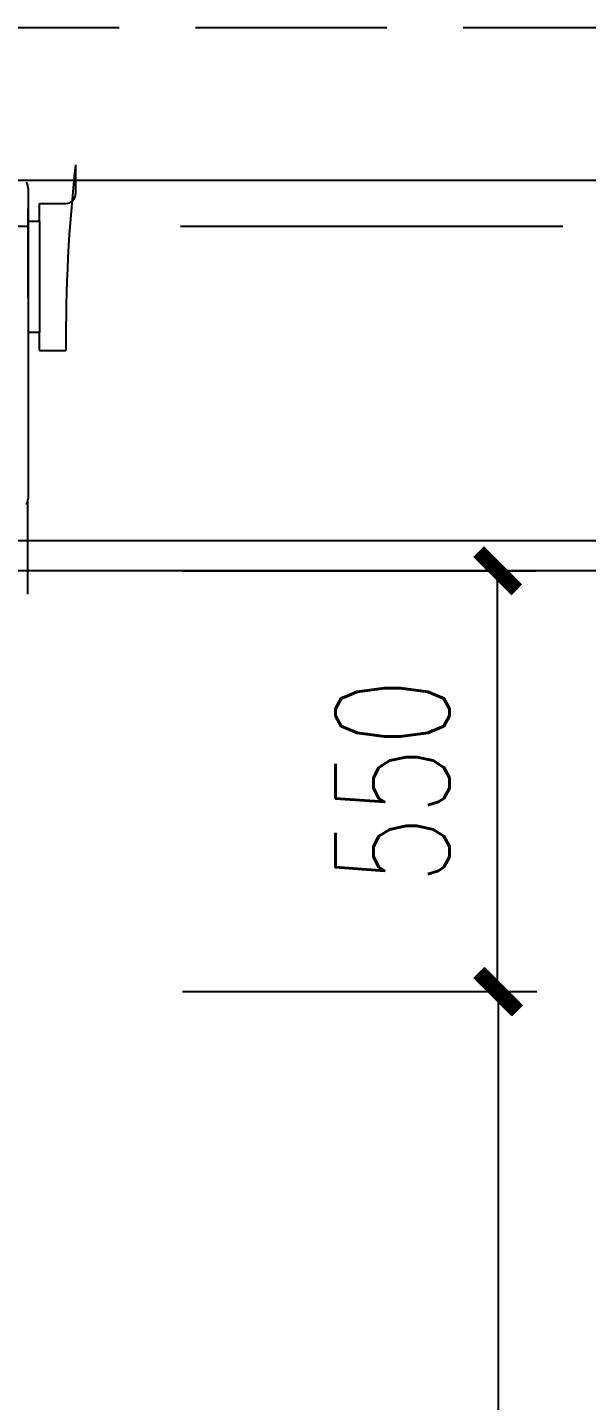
# Model space of a CAD drawing. Extents: x -1899985 to -450366, y 556196 to 2151267.
# Drawn here: x -1658880 to -1658149, y 572963 to 574757 of the extents above; entities that cross this region are included whole.
import ezdxf

# ---------------------------------------------------------------- set-up
doc = ezdxf.new("R2010")
doc.units = 0
doc.header["$LTSCALE"] = 1000
doc.header["$MEASUREMENT"] = 0
for name, pattern in [('__DASH', [0.35, 0.25, -0.1]), ('DASH', [0.35, 0.25, -0.1]), ('DOTE', [2.42, 2, -0.2, 0.02, -0.2])]:
    doc.linetypes.add(name, pattern=pattern)
doc.layers.get('Defpoints').update_dxf_attribs({"color": 210})
for name, color, linetype in [('A-AXIS-DOTE', 14, 'DOTE'), ('A-LIN-V', 9, 'Continuous'), ('EWHS5T6M-1', 7, 'Continuous'), ('EWHS5T6M-3', 7, 'Continuous'), ('FHSGH10105-主梁-04', 7, 'Continuous'), ('FHSGH10105-主梁-06', 7, 'Continuous'), ('建-尺寸', 3, 'Continuous')]:
    doc.layers.add(name, color=color, linetype=linetype)
doc.styles.add('A-DIM_T3', font='SIMPLEX', dxfattribs={"width": 0.705882, "bigfont": 'GBCBIG'})
doc.dimstyles.new('A-DIM&&50', dxfattribs={"dimtxt": 148.75, "dimasz": 50, "dimexe": 50, "dimexo": 50, "dimgap": 63.125, "dimtad": 1, "dimdec": 0, "dimzin": 0, "dimdsep": 46, "dimtxsty": 'A-DIM_T3', "dimblk": 'ARCHTICK', "dimcen": 0.09, "dimclrt": 7, "dimazin": 2, "dimtfac": 1, "dimtdec": 0, "dimtix": 1, "dimtmove": 2, "dimatfit": 3, "dimfxl": 0, "dimtolj": 1, "dimtzin": 0, "dimarcsym": 0})

# ---------------------------------------------------------------- blocks, each defined once
blk = doc.blocks.new('_ArchTick')
at = {"color": 0, "linetype": 'ByBlock', "const_width": 0.4}
blk.add_lwpolyline([(-0.5, -0.5), (0.5, 0.5)], dxfattribs=at)
blk = doc.blocks.new('*D494')
at = {"layer": 'Defpoints', "color": 0}
for p in [(-1630725, 573532.5), (-1630278.8, 573532.5), (-1630725, 568562.5)]:
    blk.add_point(p, dxfattribs=at)
at = {"layer": '建-尺寸', "color": 0, "lineweight": -2}
for p, q in [((-1630675, 573532.5), (-1630228.8, 573532.5)), ((-1630278.8, 568562.5), (-1630278.8, 573532.5)), ((-1630675, 568562.5), (-1630228.8, 568562.5))]:
    blk.add_line(p, q, dxfattribs=at)
at = {"layer": '建-尺寸', "color": 0, "lineweight": -2, "xscale": 50, "yscale": 50, "zscale": 50}
for p, rotation in [((-1630278.8, 573532.5), 90), ((-1630278.8, 568562.5), 270)]:
    blk.add_blockref('_ArchTick', p, dxfattribs=dict(at, rotation=rotation))
at = {"layer": '建-尺寸', "color": 7, "insert": (-1630416.3, 571047.5), "char_height": 148.75, "attachment_point": 5, "rotation": 90, "style": 'A-DIM_T3'}
blk.add_mtext('\\A1;4970', dxfattribs=at)
blk = doc.blocks.new('*D495')
at = {"layer": 'Defpoints', "color": 0}
for p in [(-1630742, 574082.5), (-1630280, 574082.5), (-1630742, 573532.5)]:
    blk.add_point(p, dxfattribs=at)
at = {"layer": '建-尺寸', "color": 0, "lineweight": -2}
for p, q in [((-1630692, 574082.5), (-1630230, 574082.5)), ((-1630280, 573532.5), (-1630280, 574082.5)), ((-1630692, 573532.5), (-1630230, 573532.5))]:
    blk.add_line(p, q, dxfattribs=at)
at = {"layer": '建-尺寸', "color": 0, "lineweight": -2, "xscale": 50, "yscale": 50, "zscale": 50}
for p, rotation in [((-1630280, 574082.5), 90), ((-1630280, 573532.5), 270)]:
    blk.add_blockref('_ArchTick', p, dxfattribs=dict(at, rotation=rotation))
at = {"layer": '建-尺寸', "color": 7, "insert": (-1630417.5, 573807.5), "char_height": 148.75, "attachment_point": 5, "rotation": 90, "style": 'A-DIM_T3'}
blk.add_mtext('\\A1;550', dxfattribs=at)
blk = doc.blocks.new('5555rrrrrrrrrrr')
at = {"color": 6, "linetype": 'DASH'}
blk.add_lwpolyline([(-1626650, 568562.5), (-1636625, 568562.5), (-1636625, 574792.5), (-1626650, 574792.5)], close=True, dxfattribs=at)
at = {"layer": 'EWHS5T6M-1', "color": 7, "linetype": 'Continuous'}
blk.add_line((-1630894.7, 574172.2), (-1630894.7, 574051.8), dxfattribs=at)
blk.add_line((-1630894.7, 574172.2), (-1630894.7, 574051.8), dxfattribs=at)
at = {"layer": 'EWHS5T6M-3', "color": 7, "linetype": 'Continuous'}
for p, q in [((-1630831.9, 574612.8), (-1630831.9, 574575.1)), ((-1630831.9, 574612.8), (-1630831.9, 574575.1)), ((-1630893.9, 574582.5), (-1630893.9, 574569)), ((-1630893.9, 574582.5), (-1630893.9, 574569)), ((-1630893.9, 574569), (-1630893.9, 574439.2)), ((-1630893.9, 574569), (-1630893.9, 574439.2)), ((-1630893.9, 574439.2), (-1630893.9, 574555.3)), ((-1630893.9, 574555.3), (-1630893.9, 574529.8)), ((-1630879, 574562.5), (-1630844.4, 574562.5)), ((-1630879, 574538.9), (-1630879, 574562.5)), ((-1630879, 574562.5), (-1630844.4, 574562.5)), ((-1630879, 574538.9), (-1630893.9, 574538.9)), ((-1630879, 574538.9), (-1630893.9, 574538.9)), ((-1630893.9, 574538.9), (-1630893.9, 574387.8)), ((-1630879, 574538.9), (-1630879, 574393.9)), ((-1630893.9, 574529.8), (-1630893.9, 574507.2)), ((-1630893.9, 574507.2), (-1630893.9, 574387.8)), ((-1630893.9, 574439.2), (-1630893.9, 574393.9)), ((-1630879, 574393.9), (-1630893.9, 574393.9)), ((-1630879, 574393.9), (-1630893.9, 574393.9)), ((-1630879, 574370.3), (-1630879, 574393.9)), ((-1630893.9, 574387.8), (-1630893.9, 574209.9)), ((-1630893.9, 574387.8), (-1630893.9, 574209.9)), ((-1630879, 574370.3), (-1630844.4, 574370.3)), ((-1630879, 574370.3), (-1630844.4, 574370.3)), ((-1630893.9, 574209.9), (-1630893.9, 574188.2)), ((-1630893.9, 574209.9), (-1630893.9, 574188.2)), ((-1630893.9, 574188.2), (-1630893.9, 574177.1)), ((-1630893.9, 574188.2), (-1630893.9, 574177.1))]:
    blk.add_line(p, q, dxfattribs=at)
for centre, radius, start, end in [((-1628842.1, 574388.1), 2002.4, 173.5563, 180.5067), ((-1628842.1, 574388.1), 2002.4, 173.5563, 180.5067), ((-1630909.6, 574582.5), 15.7, 0, 29.8015), ((-1630909.6, 574582.5), 15.7, 0, 29.8015), ((-1630844.4, 574575.1), 12.6, 270, 0), ((-1630844.4, 574575.1), 12.6, 270, 0), ((-1630909.6, 574177.1), 15.7, 330.1892, 0), ((-1630909.6, 574177.1), 15.7, 341.8051, 0)]:
    blk.add_arc(centre, radius, start, end, dxfattribs=at)
at = {"layer": 'FHSGH10105-主梁-04', "color": 7, "linetype": 'Continuous'}
blk.add_line((-1626775.3, 574592.5), (-1636490.7, 574592.5), dxfattribs=at)
at = {"layer": 'FHSGH10105-主梁-06', "color": 7, "linetype": 'Continuous'}
for p, q in [((-1626979, 574121.8), (-1636296, 574121.8)), ((-1626985.7, 574082.5), (-1636289.3, 574082.5))]:
    blk.add_line(p, q, dxfattribs=at)
at = {"layer": '建-尺寸'}
for p1, p2, distance, picture, middle in [((-1630742, 573532.5), (-1630742, 574082.5), -461.9, '*D495', (-1630417.5, 573807.5)), ((-1630725, 568562.5), (-1630725, 573532.5), -446.2, '*D494', (-1630416.3, 571047.5))]:
    dim = blk.add_aligned_dim(p1=p1, p2=p2, distance=distance, dimstyle='A-DIM&&50', dxfattribs=at)
    dim.commit()
    dim.dimension.update_dxf_attribs({"geometry": picture, "text_midpoint": middle})

msp = doc.modelspace()

# ---------------------------------------------------------------- linework, layer by layer
at = {"layer": 'A-AXIS-DOTE', "linetype": '__DASH', "ltscale": 2}
msp.add_line((-1647680.2, 574497.5), (-1670280, 574497.5), dxfattribs=at)

# ---------------------------------------------------------------- block references
at = {"layer": 'A-LIN-V'}
msp.add_blockref('5555rrrrrrrrrrr', (-27985.4, -35), dxfattribs=at)

doc.saveas('drawing.dxf')
